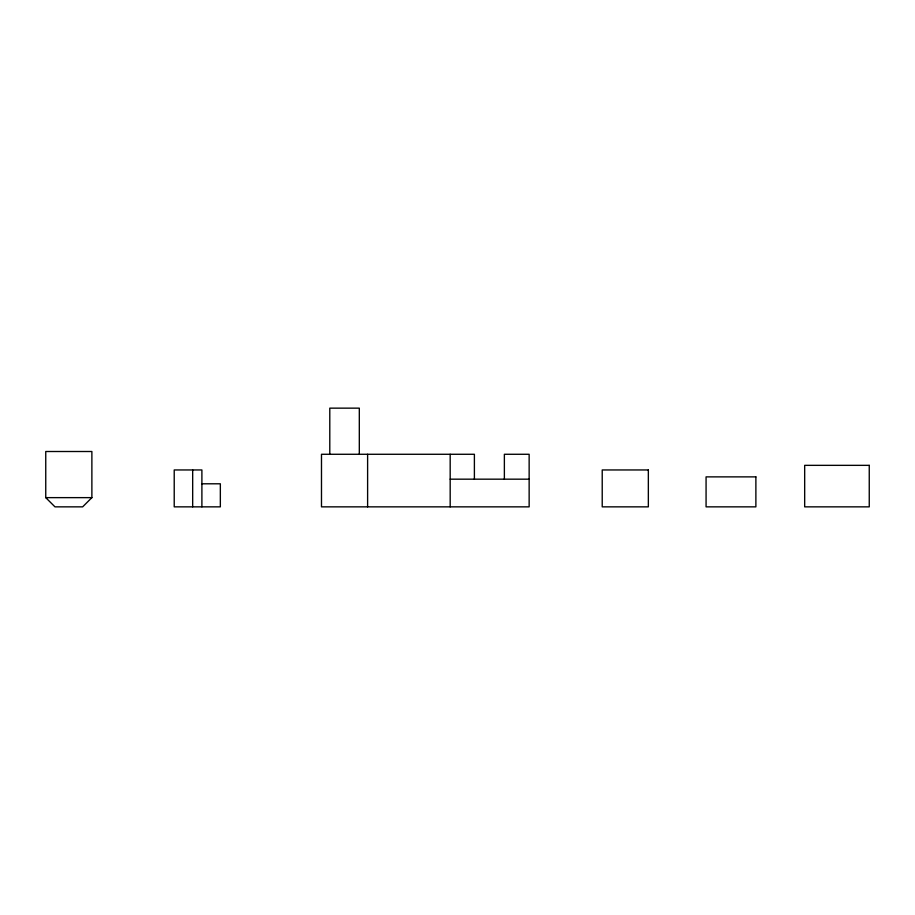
<?xml version="1.0" encoding="UTF-8"?>
<svg xmlns="http://www.w3.org/2000/svg" width="915" height="915" viewBox="0 0 915 915"><rect width="100%" height="100%" fill="white"/><g stroke="black" fill="none" stroke-linecap="round" stroke-linejoin="round"><path stroke-width="1.37" d="M329.789 454.275L329.789 408.147L359.309 408.147L359.309 454.275M367.613 506.853L367.613 454.275M450.18 506.853L450.18 454.275M474.393 479.174L474.393 454.275L321.485 454.275L321.485 506.853L529.144 506.853L529.144 454.275L504.371 454.275L504.371 479.174M91.877 497.634L82.647 506.853L54.98 506.853L45.75 497.634L45.75 451.507L91.877 451.507L91.877 497.634L45.75 497.634M450.18 479.174L529.144 479.174M201.895 483.795L220.343 483.795L220.343 506.853L174.216 506.853L174.216 469.955L201.895 469.955L201.895 506.853M192.676 469.955L192.676 506.853M869.25 465.346L804.674 465.346L804.674 506.853L869.25 506.853L869.25 465.346M648.346 469.955L602.219 469.955L602.219 506.853L648.346 506.853L648.346 469.955M755.882 476.875L706.071 476.875L706.071 506.853L755.882 506.853L755.882 476.875"/></g></svg>
